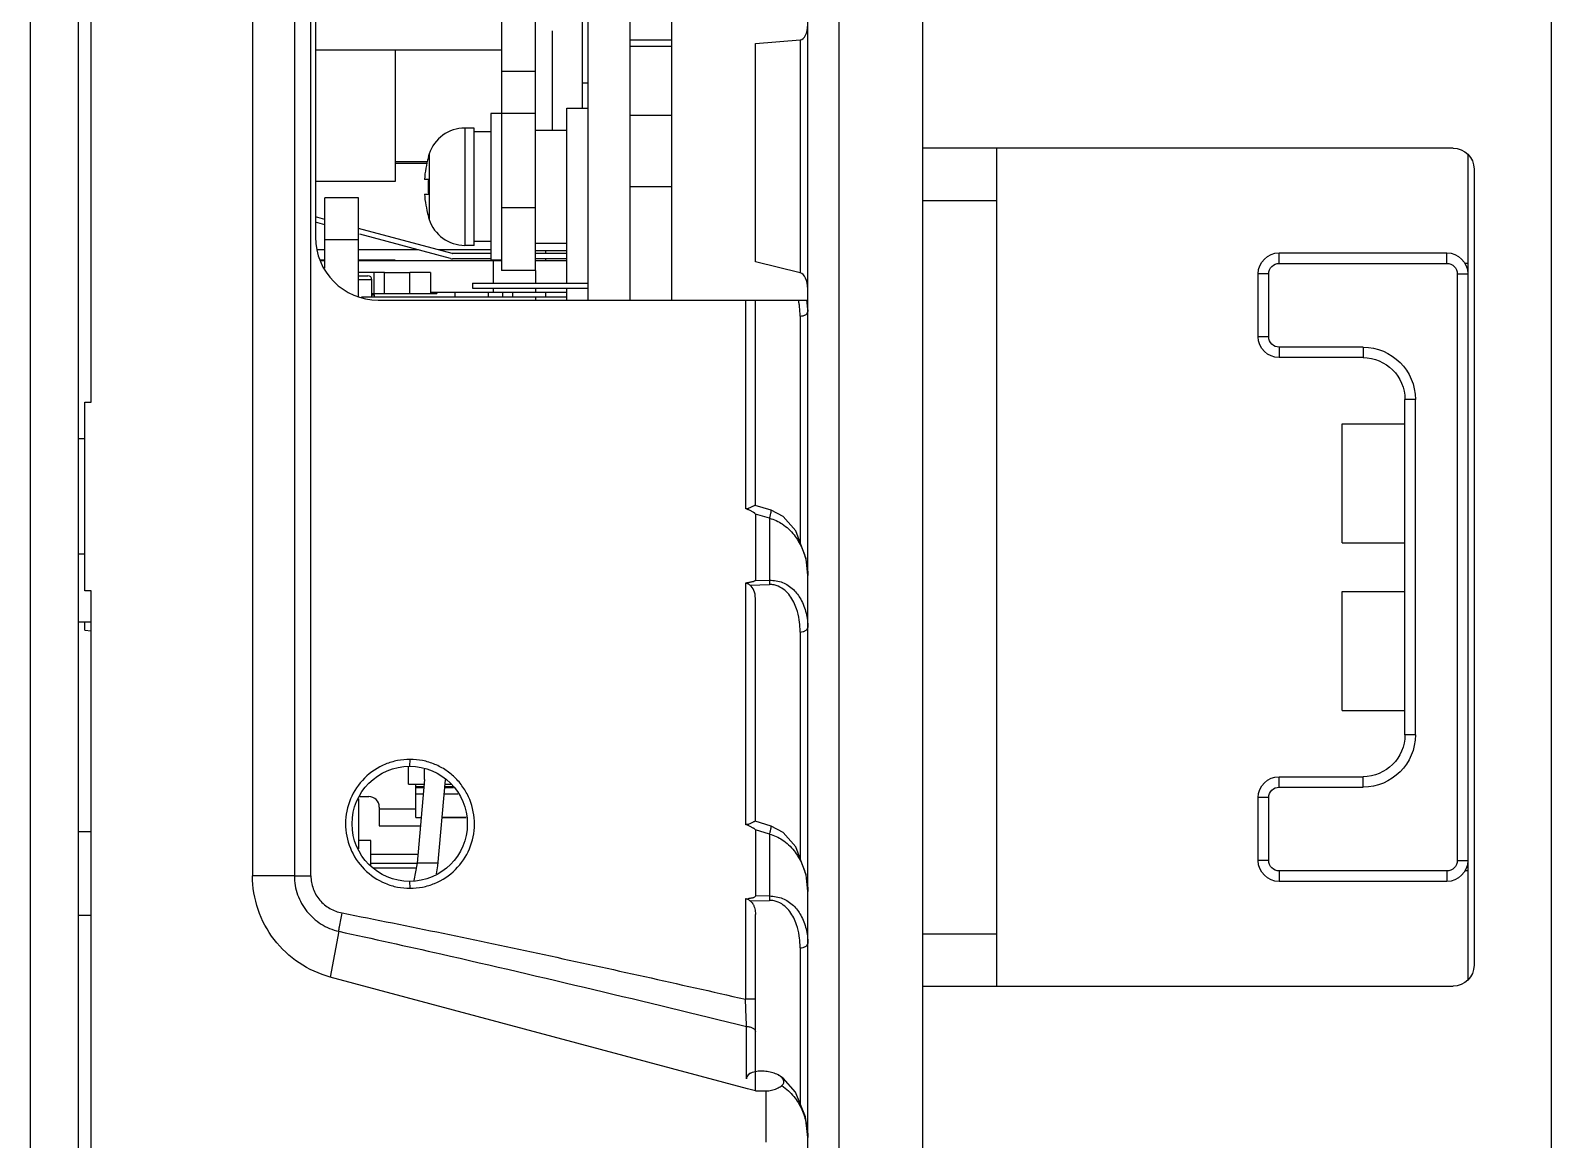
# Model space of a CAD drawing. Header units: millimetres. Extents: x 562 to 17351, y 2396 to 6995.
# Drawn here: x 16303.2 to 16375.8, y 3922.4 to 3975.3 of the extents above; entities that cross this region are included whole.
import ezdxf

# ---------------------------------------------------------------- set-up
doc = ezdxf.new("R2010")
doc.units = ezdxf.units.MM
for name, color, linetype in [('02___PRT_ALL_AXES', 7, 'Continuous'), ('1_1_1_1', 7, 'Continuous'), ('_130909', 7, 'Continuous'), ('_171631', 7, 'Continuous'), ('_35946', 7, 'Continuous'), ('_88746', 7, 'Continuous'), ('_93960', 7, 'Continuous'), ('MSBR-1_1', 7, 'Continuous')]:
    doc.layers.add(name, color=color, linetype=linetype)
doc.layers.add('1', color=7, linetype='Continuous', true_color=0xffffff)

# ---------------------------------------------------------------- blocks, each defined once
blk = doc.blocks.new('sdf')
at = {"color": 7, "linetype": 'Continuous'}
for p, q in [((25040.807, 8228.624), (25040.807, 8488.536)), ((25039.307, 8220.994), (25039.307, 8467.102)), ((25012.807, 8461.063), (25012.807, 8256.097)), ((25014.803, 8461.063), (25014.803, 8256.097)), ((25015.595, 8256.097), (25015.595, 8461.063)), ((25005.107, 8278.705), (25005.107, 8348.58)), ((25024.687, 8323.58), (25024.687, 8284.988)), ((25026.306, 8284.988), (25026.306, 8323.58)), ((25028.557, 8292.741), (25028.557, 8323.58)), ((25028.807, 8323.58), (25028.807, 8283.58)), ((25030.807, 8323.58), (25030.807, 8283.58)), ((25032.807, 8323.58), (25032.807, 8283.58)), ((25015.807, 8320.58), (25015.807, 8286.58)), ((25027.107, 8296.425), (25027.107, 8291.683)), ((25030.807, 8296.005), (25032.807, 8296.005)), ((25015.807, 8295.52), (25024.687, 8295.52)), ((25019.607, 8295.52), (25019.607, 8289.238)), ((25030.807, 8295.697), (25032.807, 8295.697)), ((25036.807, 8295.83), (25038.942, 8296.002)), ((25036.807, 8285.407), (25036.807, 8295.83)), ((25038.942, 8296.002), (25038.942, 8284.884)), ((25026.306, 8294.488), (25024.687, 8294.488)), ((25028.557, 8293.95), (25028.807, 8293.95)), ((25024.687, 8292.488), (25024.187, 8292.488)), ((25024.187, 8292.488), (25024.187, 8285.488)), ((25026.306, 8292.488), (25024.687, 8292.488)), ((25027.807, 8292.741), (25028.807, 8292.741)), ((25027.807, 8284.388), (25027.807, 8292.741)), ((25032.807, 8292.394), (25030.807, 8292.394)), ((25023.387, 8291.788), (25022.947, 8291.788)), ((25022.947, 8291.788), (25022.947, 8286.188)), ((25023.387, 8286.188), (25023.387, 8291.788)), ((25026.307, 8291.683), (25027.807, 8291.683)), ((25024.187, 8291.603), (25023.387, 8291.603)), ((25021.2, 8290.388), (25021.187, 8290.388)), ((25021.237, 8290.551), (25021.237, 8288.988)), ((25019.607, 8290.188), (25021.147, 8290.188)), ((25021.123, 8290.088), (25019.607, 8290.088)), ((25019.607, 8289.238), (25015.807, 8289.238)), ((25021.2, 8289.338), (25021.011, 8289.338)), ((25021.237, 8288.988), (25021.237, 8287.426)), ((25030.807, 8289.005), (25032.807, 8289.005)), ((25017.857, 8288.45), (25016.257, 8288.45)), ((25016.257, 8285.1), (25016.257, 8288.45)), ((25017.857, 8283.769), (25017.857, 8288.45)), ((25021.011, 8288.638), (25021.2, 8288.638)), ((25016.257, 8287.43), (25015.807, 8287.551)), ((25016.257, 8287.171), (25015.807, 8287.292)), ((25021.187, 8287.588), (25021.2, 8287.588)), ((25024.687, 8287.988), (25026.306, 8287.988)), ((25022.327, 8285.803), (25017.857, 8287.001)), ((25022.262, 8285.562), (25017.93, 8286.723)), ((25016.257, 8285.975), (25015.927, 8285.975)), ((25017.857, 8286.45), (25016.257, 8286.45)), ((25020.722, 8285.975), (25017.857, 8285.975)), ((25024.187, 8285.975), (25021.688, 8285.975)), ((25023.387, 8286.188), (25022.947, 8286.188)), ((25024.187, 8286.373), (25023.387, 8286.373)), ((25026.307, 8286.293), (25027.807, 8286.293)), ((25026.307, 8285.95), (25027.807, 8285.95)), ((25016.257, 8285.489), (25016.024, 8285.489)), ((25016.257, 8285.45), (25016.031, 8285.45)), ((25019.607, 8285.489), (25017.857, 8285.489)), ((25024.687, 8285.45), (25017.857, 8285.45)), ((25019.607, 8285.489), (25019.607, 8285.45)), ((25024.187, 8285.8), (25022.353, 8285.8)), ((25024.187, 8285.55), (25022.353, 8285.55)), ((25024.687, 8285.488), (25024.187, 8285.488)), ((25024.307, 8284.388), (25024.307, 8285.488)), ((25027.807, 8285.8), (25026.307, 8285.8)), ((25027.807, 8285.55), (25026.307, 8285.55)), ((25027.807, 8285.45), (25026.307, 8285.45)), ((25038.942, 8284.884), (25036.807, 8285.407)), ((25018.607, 8284.888), (25017.857, 8284.888)), ((25017.857, 8284.738), (25018.307, 8284.738)), ((25018.507, 8284.538), (25017.857, 8284.538)), ((25018.507, 8283.738), (25018.507, 8284.538)), ((25019.107, 8284.888), (25018.607, 8284.888)), ((25018.607, 8283.823), (25018.607, 8284.888)), ((25019.107, 8284.888), (25020.307, 8284.888)), ((25019.107, 8283.888), (25019.107, 8284.888)), ((25021.307, 8284.888), (25020.307, 8284.888)), ((25020.307, 8283.888), (25020.307, 8284.888)), ((25021.307, 8284.888), (25021.307, 8283.888)), ((25023.307, 8284.388), (25028.807, 8284.388)), ((25023.307, 8284.388), (25023.307, 8284.138)), ((25026.306, 8284.988), (25024.687, 8284.988)), ((25026.307, 8284.988), (25026.307, 8284.388)), ((25018.014, 8283.738), (25026.307, 8283.738)), ((25018.507, 8283.888), (25018.607, 8283.888)), ((25018.507, 8283.823), (25018.607, 8283.823)), ((25018.607, 8283.888), (25019.107, 8283.888)), ((25019.107, 8283.888), (25020.307, 8283.888)), ((25020.307, 8283.888), (25021.307, 8283.888)), ((25021.307, 8283.95), (25027.807, 8283.95)), ((25021.307, 8283.891), (25021.607, 8283.891)), ((25021.607, 8283.95), (25021.607, 8283.891)), ((25023.307, 8284.138), (25028.807, 8284.138)), ((25024.307, 8283.95), (25024.307, 8284.138)), ((25026.307, 8284.138), (25026.307, 8283.95)), ((25026.307, 8283.738), (25027.807, 8283.738)), ((25026.307, 8283.738), (25026.307, 8283.58)), ((25027.807, 8283.58), (25027.807, 8284.138)), ((25018.807, 8283.58), (25039.307, 8283.58)), ((25036.333, 8283.58), (25036.333, 8273.627)), ((25036.807, 8273.764), (25036.807, 8283.58)), ((25039.3, 8283.223), (25039.307, 8283.025)), ((25038.942, 8282.811), (25038.942, 8272.005)), ((25004.807, 8278.705), (25005.107, 8278.705)), ((25004.807, 8269.705), (25004.807, 8278.705)), ((25037.561, 8273.547), (25036.8, 8273.775)), ((25037.481, 8273.164), (25036.807, 8273.366)), ((25036.807, 8273.366), (25036.807, 8270.196)), ((25037.481, 8273.164), (25037.481, 8270.214)), ((25036.333, 8270.07), (25036.333, 8258.551)), ((25036.555, 8269.976), (25037.481, 8269.999)), ((25036.807, 8270.196), (25037.481, 8270.214)), ((25005.107, 8269.705), (25004.807, 8269.705)), ((25005.107, 8227.83), (25005.107, 8269.705)), ((25036.807, 8258.689), (25036.807, 8269.335)), ((25004.807, 8267.83), (25004.807, 8268.205)), ((25004.807, 8267.83), (25005.107, 8267.799)), ((25038.942, 8267.735), (25038.942, 8256.929)), ((25020.307, 8261.33), (25020.324, 8261.656)), ((25017.857, 8259.768), (25017.857, 8257.392)), ((25037.561, 8258.471), (25036.8, 8258.7)), ((25037.481, 8258.088), (25036.807, 8258.291)), ((25036.807, 8258.291), (25036.807, 8255.121)), ((25037.481, 8258.088), (25037.481, 8255.138)), ((25014.803, 8256.097), (25012.807, 8256.097)), ((25014.803, 8256.097), (25015.595, 8256.097)), ((25020.324, 8255.504), (25020.307, 8255.83)), ((25036.333, 8254.995), (25036.333, 8250.21)), ((25036.555, 8254.9), (25037.481, 8254.924)), ((25037.481, 8255.138), (25036.807, 8255.121)), ((25036.807, 8246.75), (25036.807, 8254.26)), ((25016.922, 8253.451), (25016.513, 8251.268)), ((25038.942, 8252.66), (25038.942, 8245.226)), ((25036.437, 8245.929), (25016.512, 8251.268)), ((25036.807, 8250.21), (25036.333, 8250.21)), ((25036.352, 8249.756), (25036.333, 8250.21)), ((25036.369, 8249.319), (25036.352, 8249.756)), ((25036.384, 8248.149), (25036.385, 8248.913)), ((25036.384, 8248.669), (25036.385, 8248.913)), ((25036.376, 8247.001), (25036.384, 8248.149)), ((25036.377, 8247.001), (25036.382, 8248.149)), ((25036.382, 8248.149), (25036.384, 8248.669)), ((25036.375, 8246.417), (25036.377, 8247.001)), ((25036.379, 8246.416), (25036.376, 8247.001)), ((25036.647, 8246.709), (25036.572, 8246.679)), ((25036.807, 8246.75), (25036.646, 8246.71)), ((25036.807, 8245.83), (25036.807, 8246.75)), ((25036.807, 8245.83), (25036.437, 8245.929)), ((25036.807, 8245.83), (25037.307, 8245.83)), ((25037.307, 8245.83), (25037.307, 8243.391))]:
    blk.add_line(p, q, dxfattribs=at)
for points in [[(25039.307, 8270.433), (25039.233, 8271.228), (25038.732, 8272.564), (25038.136, 8273.244), (25037.561, 8273.547)], [(25039.307, 8255.357), (25039.233, 8256.153), (25038.732, 8257.488), (25038.136, 8258.168), (25037.561, 8258.471)], [(25039.307, 8243.613), (25039.197, 8244.594), (25038.723, 8245.769), (25038.129, 8246.439), (25037.894, 8246.595)]]:
    blk.add_lwpolyline(points, dxfattribs=at)
blk.add_circle((25020.307, 8258.58), 2.75, dxfattribs=at)
for centre, radius, start, end in [((25022.947, 8289.988), 1.8, 90, 161.79004), ((25025.987, 8288.988), 4.988, 163.6987, 175.97613), ((25025.987, 8288.988), 5, 161.79004, 163.7398), ((25025.987, 8288.988), 4.8, 175.81847, 184.18153), ((25025.987, 8288.988), 4.988, 184.02387, 196.3013), ((25025.987, 8288.988), 5, 196.2602, 198.20996), ((25022.947, 8287.988), 1.8, 198.20996, 270), ((25018.807, 8286.58), 3, 180, 270), ((25022.353, 8285.9), 0.35, 255, 270), ((25022.353, 8285.9), 0.1, 255, 270), ((25018.307, 8284.538), 0.2, 0, 90), ((25019.407, 8283.823), 0.8, 180, 185.84924), ((25035.585, 8282.872), 3.353, 10.86802, 12.19499), ((25035.486, 8282.853), 3.453, 7.96778, 10.85974), ((25036.384, 8283.043), 2.922, 6.94283, 10.60093), ((25036.291, 8283.031), 3.016, 3.64937, 6.94335), ((24841.198, 8241.645), 195.322, 2.13253, 2.25186)]:
    blk.add_arc(centre, radius, start, end, dxfattribs=at)
for centre, major_axis, ratio, start_param, end_param in [((25038.907, 8296.746), (-0.025, 0.745), 0.53583, -3.116317, -1.632787), ((25038.907, 8284.145), (-0.025, 0.745), 0.53583, 4.650398, 6.133918), ((25036.307, 8269.254), (0.085, 0.787), 0.625869, -1.399955, -0.34832)]:
    blk.add_ellipse(centre, major_axis=major_axis, ratio=ratio, start_param=start_param, end_param=end_param, dxfattribs=at)
for points, knots in [([(25038.942, 8282.811), (25038.942, 8282.854), (25038.939, 8283.029), (25038.924, 8283.203), (25038.906, 8283.332)], [0, 0, 0, 0, 0.250584, 1, 1, 1, 1]), ([(25038.942, 8282.811), (25038.988, 8282.813), (25039.057, 8282.823), (25039.144, 8282.85), (25039.201, 8282.877), (25039.247, 8282.91), (25039.289, 8282.955), (25039.307, 8282.998), (25039.307, 8283.025)], [0, 0, 0, 0, 0.305362, 0.455106, 0.593546, 0.716472, 0.824371, 1, 1, 1, 1]), ([(25036.8, 8273.775), (25036.797, 8273.776), (25036.789, 8273.776), (25036.769, 8273.771), (25036.737, 8273.757), (25036.69, 8273.733), (25036.634, 8273.704), (25036.57, 8273.67), (25036.511, 8273.643), (25036.46, 8273.624), (25036.405, 8273.61), (25036.359, 8273.615), (25036.333, 8273.627)], [0, 0, 0, 0, 0.018452, 0.044904, 0.122328, 0.228528, 0.357266, 0.502929, 0.660744, 0.743558, 0.828004, 1, 1, 1, 1]), ([(25036.807, 8273.366), (25036.801, 8273.376), (25036.789, 8273.395), (25036.762, 8273.418), (25036.733, 8273.435), (25036.694, 8273.459), (25036.644, 8273.485), (25036.562, 8273.526), (25036.458, 8273.573), (25036.375, 8273.609), (25036.333, 8273.627)], [0, 0, 0, 0, 0.06274, 0.125083, 0.187789, 0.250247, 0.375219, 0.500171, 0.750088, 1, 1, 1, 1]), ([(25037.533, 8273.353), (25037.539, 8273.377), (25037.547, 8273.412), (25037.556, 8273.456), (25037.561, 8273.485), (25037.564, 8273.509), (25037.565, 8273.527), (25037.565, 8273.539), (25037.563, 8273.546), (25037.561, 8273.547)], [0, 0, 0, 0, 0.37606, 0.542984, 0.690012, 0.812837, 0.907301, 0.969767, 1, 1, 1, 1]), ([(25037.481, 8273.164), (25037.485, 8273.178), (25037.504, 8273.241), (25037.521, 8273.304), (25037.533, 8273.353)], [0, 0, 0, 0, 0.234733, 1, 1, 1, 1]), ([(25037.481, 8273.164), (25037.591, 8273.137), (25037.804, 8273.063), (25038, 8272.953), (25038.092, 8272.892)], [0, 0, 0, 0, 0.50722, 1, 1, 1, 1]), ([(25038.092, 8272.892), (25038.305, 8272.75), (25038.669, 8272.401), (25039.042, 8271.772), (25039.257, 8271.109), (25039.306, 8270.656), (25039.307, 8270.433)], [0, 0, 0, 0, 0.269793, 0.522533, 0.76442, 1, 1, 1, 1]), ([(25036.807, 8270.196), (25036.791, 8270.183), (25036.765, 8270.165), (25036.728, 8270.147), (25036.689, 8270.134), (25036.638, 8270.124), (25036.577, 8270.111), (25036.517, 8270.099), (25036.435, 8270.085), (25036.374, 8270.076), (25036.333, 8270.07)], [0, 0, 0, 0, 0.125407, 0.187894, 0.250203, 0.375527, 0.500587, 0.625301, 0.750111, 1, 1, 1, 1]), ([(25036.333, 8270.07), (25036.354, 8270.073), (25036.397, 8270.07), (25036.454, 8270.043), (25036.506, 8270.011), (25036.539, 8269.988), (25036.555, 8269.976)], [0, 0, 0, 0, 0.257796, 0.511515, 0.759394, 1, 1, 1, 1]), ([(25037.481, 8270.214), (25037.589, 8270.206), (25037.799, 8270.185), (25038.006, 8270.134), (25038.103, 8270.097)], [0, 0, 0, 0, 0.509429, 1, 1, 1, 1]), ([(25037.481, 8270.214), (25037.482, 8270.194), (25037.483, 8270.123), (25037.483, 8270.051), (25037.481, 8269.999)], [0, 0, 0, 0, 0.274207, 1, 1, 1, 1]), ([(25037.897, 8269.917), (25037.833, 8269.945), (25037.696, 8269.988), (25037.553, 8270.001), (25037.481, 8269.999)], [0, 0, 0, 0, 0.495387, 1, 1, 1, 1]), ([(25038.769, 8268.841), (25038.731, 8268.951), (25038.642, 8269.168), (25038.463, 8269.473), (25038.219, 8269.74), (25038.011, 8269.87), (25037.897, 8269.917)], [0, 0, 0, 0, 0.244859, 0.491614, 0.741426, 1, 1, 1, 1]), ([(25038.103, 8270.097), (25038.296, 8270.023), (25038.554, 8269.843), (25038.818, 8269.543), (25038.924, 8269.38), (25038.971, 8269.298)], [0, 0, 0, 0, 0.516818, 0.761558, 1, 1, 1, 1]), ([(25038.971, 8269.298), (25039.03, 8269.194), (25039.13, 8268.98), (25039.234, 8268.644), (25039.294, 8268.299), (25039.307, 8268.066), (25039.307, 8267.949)], [0, 0, 0, 0, 0.253645, 0.503228, 0.750435, 1, 1, 1, 1]), ([(25038.942, 8267.735), (25038.942, 8267.784), (25038.938, 8267.977), (25038.92, 8268.17), (25038.898, 8268.312)], [0, 0, 0, 0, 0.250652, 1, 1, 1, 1]), ([(25038.942, 8267.735), (25038.988, 8267.738), (25039.057, 8267.748), (25039.144, 8267.775), (25039.201, 8267.801), (25039.247, 8267.834), (25039.289, 8267.88), (25039.307, 8267.923), (25039.307, 8267.949)], [0, 0, 0, 0, 0.305362, 0.455106, 0.593546, 0.716472, 0.824371, 1, 1, 1, 1]), ([(25019.15, 8261.424), (25018.781, 8261.272), (25018.096, 8260.818), (25017.638, 8260.135), (25017.484, 8259.766)], [0, 0, 0, 0, 0.499882, 1, 1, 1, 1]), ([(25020.324, 8261.656), (25020.124, 8261.656), (25019.722, 8261.616), (25019.336, 8261.5), (25019.15, 8261.424)], [0, 0, 0, 0, 0.499002, 1, 1, 1, 1]), ([(25021.507, 8261.419), (25021.32, 8261.497), (25020.931, 8261.616), (25020.526, 8261.656), (25020.324, 8261.656)], [0, 0, 0, 0, 0.501053, 1, 1, 1, 1]), ([(25023.173, 8259.736), (25023.097, 8259.923), (25022.907, 8260.284), (25022.523, 8260.758), (25022.052, 8261.148), (25021.694, 8261.341), (25021.507, 8261.419)], [0, 0, 0, 0, 0.250096, 0.50009, 0.749947, 1, 1, 1, 1]), ([(25017.484, 8259.766), (25017.33, 8259.398), (25017.166, 8258.592), (25017.324, 8257.785), (25017.475, 8257.416)], [0, 0, 0, 0, 0.499996, 1, 1, 1, 1]), ([(25023.158, 8257.386), (25023.312, 8257.754), (25023.479, 8258.559), (25023.323, 8259.366), (25023.173, 8259.736)], [0, 0, 0, 0, 0.499984, 1, 1, 1, 1]), ([(25036.8, 8258.7), (25036.797, 8258.701), (25036.789, 8258.701), (25036.769, 8258.696), (25036.737, 8258.681), (25036.69, 8258.658), (25036.634, 8258.628), (25036.57, 8258.595), (25036.511, 8258.567), (25036.46, 8258.548), (25036.405, 8258.535), (25036.359, 8258.54), (25036.333, 8258.551)], [0, 0, 0, 0, 0.018452, 0.044904, 0.122328, 0.228528, 0.357266, 0.502929, 0.660744, 0.743558, 0.828004, 1, 1, 1, 1]), ([(25036.807, 8258.291), (25036.801, 8258.301), (25036.789, 8258.32), (25036.762, 8258.342), (25036.733, 8258.36), (25036.694, 8258.383), (25036.644, 8258.41), (25036.562, 8258.45), (25036.458, 8258.498), (25036.375, 8258.534), (25036.333, 8258.551)], [0, 0, 0, 0, 0.062749, 0.125075, 0.187791, 0.250243, 0.375217, 0.500169, 0.750087, 1, 1, 1, 1]), ([(25037.481, 8258.088), (25037.485, 8258.103), (25037.504, 8258.166), (25037.521, 8258.229), (25037.533, 8258.277)], [0, 0, 0, 0, 0.234733, 1, 1, 1, 1]), ([(25037.533, 8258.277), (25037.539, 8258.301), (25037.547, 8258.336), (25037.556, 8258.381), (25037.561, 8258.41), (25037.564, 8258.433), (25037.565, 8258.452), (25037.565, 8258.463), (25037.563, 8258.471), (25037.561, 8258.471)], [0, 0, 0, 0, 0.37606, 0.542984, 0.690012, 0.812837, 0.907301, 0.969767, 1, 1, 1, 1]), ([(25037.481, 8258.088), (25037.591, 8258.062), (25037.804, 8257.988), (25038, 8257.878), (25038.092, 8257.817)], [0, 0, 0, 0, 0.50722, 1, 1, 1, 1]), ([(25038.092, 8257.817), (25038.305, 8257.675), (25038.669, 8257.325), (25039.042, 8256.697), (25039.257, 8256.034), (25039.306, 8255.58), (25039.307, 8255.357)], [0, 0, 0, 0, 0.269793, 0.522533, 0.76442, 1, 1, 1, 1]), ([(25017.475, 8257.416), (25017.628, 8257.044), (25018.083, 8256.354), (25018.771, 8255.894), (25019.141, 8255.74)], [0, 0, 0, 0, 0.500101, 1, 1, 1, 1]), ([(25021.498, 8255.738), (25021.865, 8255.889), (25022.547, 8256.341), (25023.003, 8257.02), (25023.158, 8257.386)], [0, 0, 0, 0, 0.499886, 1, 1, 1, 1]), ([(25016.512, 8251.268), (25015.988, 8251.408), (25014.978, 8251.866), (25013.769, 8253), (25012.987, 8254.461), (25012.807, 8255.555), (25012.807, 8256.098)], [0, 0, 0, 0, 0.250011, 0.499999, 0.749988, 1, 1, 1, 1]), ([(25014.803, 8256.097), (25014.802, 8255.794), (25014.907, 8255.181), (25015.359, 8254.371), (25016.052, 8253.755), (25016.626, 8253.518), (25016.922, 8253.451)], [0, 0, 0, 0, 0.250176, 0.50006, 0.74994, 1, 1, 1, 1]), ([(25015.595, 8256.097), (25015.595, 8255.889), (25015.651, 8255.574), (25015.827, 8255.194), (25016.008, 8254.936), (25016.231, 8254.713), (25016.574, 8254.474), (25016.874, 8254.362), (25017.078, 8254.325)], [0, 0, 0, 0, 0.249438, 0.374933, 0.500145, 0.62536, 0.750816, 1, 1, 1, 1]), ([(25019.141, 8255.74), (25019.328, 8255.662), (25019.718, 8255.544), (25020.122, 8255.504), (25020.324, 8255.504)], [0, 0, 0, 0, 0.501009, 1, 1, 1, 1]), ([(25020.324, 8255.504), (25020.524, 8255.504), (25020.926, 8255.544), (25021.313, 8255.661), (25021.498, 8255.738)], [0, 0, 0, 0, 0.498965, 1, 1, 1, 1]), ([(25036.333, 8254.995), (25036.374, 8255.001), (25036.435, 8255.01), (25036.516, 8255.024), (25036.577, 8255.036), (25036.638, 8255.048), (25036.689, 8255.058), (25036.728, 8255.071), (25036.765, 8255.089), (25036.791, 8255.108), (25036.807, 8255.121)], [0, 0, 0, 0, 0.249886, 0.374696, 0.499412, 0.624472, 0.749793, 0.812105, 0.874598, 1, 1, 1, 1]), ([(25036.486, 8254.948), (25036.464, 8254.962), (25036.416, 8254.989), (25036.36, 8254.999), (25036.333, 8254.995)], [0, 0, 0, 0, 0.493695, 1, 1, 1, 1]), ([(25036.555, 8254.9), (25036.549, 8254.904), (25036.527, 8254.921), (25036.504, 8254.937), (25036.486, 8254.948)], [0, 0, 0, 0, 0.245482, 1, 1, 1, 1]), ([(25036.555, 8254.9), (25036.604, 8254.864), (25036.675, 8254.782), (25036.741, 8254.648), (25036.78, 8254.522), (25036.802, 8254.392), (25036.806, 8254.304), (25036.806, 8254.26)], [0, 0, 0, 0, 0.257263, 0.44456, 0.62998, 0.814811, 1, 1, 1, 1]), ([(25037.481, 8255.138), (25037.589, 8255.131), (25037.799, 8255.109), (25038.006, 8255.058), (25038.103, 8255.021)], [0, 0, 0, 0, 0.509429, 1, 1, 1, 1]), ([(25037.481, 8255.138), (25037.482, 8255.119), (25037.483, 8255.047), (25037.483, 8254.976), (25037.481, 8254.924)], [0, 0, 0, 0, 0.274207, 1, 1, 1, 1]), ([(25037.897, 8254.842), (25037.833, 8254.869), (25037.696, 8254.913), (25037.553, 8254.926), (25037.481, 8254.924)], [0, 0, 0, 0, 0.495387, 1, 1, 1, 1]), ([(25038.769, 8253.766), (25038.731, 8253.876), (25038.642, 8254.092), (25038.463, 8254.398), (25038.219, 8254.664), (25038.011, 8254.794), (25037.897, 8254.842)], [0, 0, 0, 0, 0.244859, 0.491614, 0.741426, 1, 1, 1, 1]), ([(25038.103, 8255.021), (25038.296, 8254.948), (25038.554, 8254.767), (25038.818, 8254.467), (25038.924, 8254.305), (25038.971, 8254.222)], [0, 0, 0, 0, 0.516818, 0.761558, 1, 1, 1, 1]), ([(25016.922, 8253.451), (25016.934, 8253.522), (25016.984, 8253.813), (25017.037, 8254.104), (25017.078, 8254.325)], [0, 0, 0, 0, 0.242346, 1, 1, 1, 1]), ([(25017.078, 8254.325), (25018.689, 8254.012), (25021.906, 8253.363), (25028.327, 8252.005), (25033.133, 8250.937), (25036.333, 8250.21)], [0, 0, 0, 0, 0.249999, 0.499999, 1, 1, 1, 1]), ([(25038.971, 8254.222), (25039.03, 8254.119), (25039.13, 8253.905), (25039.234, 8253.568), (25039.294, 8253.224), (25039.307, 8252.991), (25039.307, 8252.874)], [0, 0, 0, 0, 0.253645, 0.503228, 0.750435, 1, 1, 1, 1]), ([(25016.922, 8253.451), (25018.549, 8253.098), (25025.052, 8251.654), (25031.53, 8250.097), (25036.385, 8248.913)], [0, 0, 0, 0, 0.249885, 1, 1, 1, 1]), ([(25038.942, 8252.66), (25038.942, 8252.708), (25038.938, 8252.901), (25038.92, 8253.094), (25038.898, 8253.237)], [0, 0, 0, 0, 0.250652, 1, 1, 1, 1]), ([(25038.942, 8252.66), (25038.988, 8252.662), (25039.057, 8252.673), (25039.144, 8252.7), (25039.201, 8252.726), (25039.247, 8252.759), (25039.289, 8252.804), (25039.307, 8252.847), (25039.307, 8252.874)], [0, 0, 0, 0, 0.305362, 0.455106, 0.593546, 0.716472, 0.824371, 1, 1, 1, 1]), ([(25036.385, 8248.913), (25036.439, 8248.909), (25036.518, 8248.895), (25036.618, 8248.864), (25036.683, 8248.834), (25036.736, 8248.797), (25036.785, 8248.746), (25036.807, 8248.698), (25036.807, 8248.668)], [0, 0, 0, 0, 0.309107, 0.459256, 0.597691, 0.720322, 0.827347, 1, 1, 1, 1]), ([(25036.646, 8246.71), (25036.609, 8246.696), (25036.537, 8246.662), (25036.475, 8246.609), (25036.45, 8246.58)], [0, 0, 0, 0, 0.507458, 1, 1, 1, 1]), ([(25036.572, 8246.679), (25036.561, 8246.674), (25036.519, 8246.653), (25036.482, 8246.622), (25036.458, 8246.595)], [0, 0, 0, 0, 0.238218, 1, 1, 1, 1]), ([(25037.894, 8246.595), (25037.814, 8246.64), (25037.64, 8246.707), (25037.367, 8246.761), (25037.087, 8246.78), (25036.899, 8246.766), (25036.807, 8246.75)], [0, 0, 0, 0, 0.24587, 0.496192, 0.748136, 1, 1, 1, 1]), ([(25036.45, 8246.58), (25036.43, 8246.557), (25036.395, 8246.506), (25036.38, 8246.446), (25036.379, 8246.416)], [0, 0, 0, 0, 0.508454, 1, 1, 1, 1]), ([(25036.458, 8246.595), (25036.436, 8246.57), (25036.398, 8246.514), (25036.38, 8246.448), (25036.38, 8246.415)], [0, 0, 0, 0, 0.502347, 1, 1, 1, 1]), ([(25037.307, 8245.83), (25037.397, 8245.83), (25037.575, 8245.851), (25037.745, 8245.91), (25037.826, 8245.947)], [0, 0, 0, 0, 0.503814, 1, 1, 1, 1]), ([(25037.826, 8245.947), (25037.848, 8245.957), (25037.935, 8245.999), (25038.017, 8246.051), (25038.076, 8246.092)], [0, 0, 0, 0, 0.252672, 1, 1, 1, 1]), ([(25038.076, 8246.092), (25038.099, 8246.108), (25038.138, 8246.146), (25038.167, 8246.222), (25038.163, 8246.301), (25038.135, 8246.375), (25038.089, 8246.441), (25038.012, 8246.52), (25037.943, 8246.568), (25037.894, 8246.595)], [0, 0, 0, 0, 0.127181, 0.248144, 0.367089, 0.487954, 0.611982, 0.739075, 1, 1, 1, 1]), ([(25038.076, 8246.092), (25038.183, 8246.014), (25038.384, 8245.849), (25038.648, 8245.572), (25038.863, 8245.27), (25039.027, 8244.951), (25039.152, 8244.622), (25039.241, 8244.289), (25039.295, 8243.953), (25039.307, 8243.727), (25039.307, 8243.614)], [0, 0, 0, 0, 0.138117, 0.270705, 0.398555, 0.523086, 0.644965, 0.764425, 0.882411, 1, 1, 1, 1])]:
    blk.add_open_spline(points, degree=3, knots=knots, dxfattribs=at)
for points in [[(25038.898, 8268.312), (25038.87, 8268.492), (25038.828, 8268.669), (25038.769, 8268.841)], [(25038.898, 8253.237), (25038.87, 8253.416), (25038.828, 8253.594), (25038.769, 8253.766)]]:
    blk.add_open_spline(points, degree=3, dxfattribs=at)
at = {"layer": '1', "color": 7, "linetype": 'Continuous'}
for p, q in [((25020.257, 8260.48), (25020.257, 8261.32)), ((25020.257, 8260.48), (25020.988, 8260.48)), ((25020.597, 8258.88), (25020.597, 8260.48)), ((25021.991, 8260.48), (25022.281, 8260.48)), ((25020.597, 8260.361), (25020.977, 8260.361)), ((25020.597, 8260.314), (25020.973, 8260.314)), ((25020.945, 8259.99), (25020.597, 8259.99)), ((25022.609, 8259.99), (25021.948, 8259.99)), ((25021.977, 8260.314), (25022.392, 8260.314)), ((25021.981, 8260.361), (25022.361, 8260.361)), ((25020.597, 8258.88), (25020.848, 8258.88)), ((25021.851, 8258.88), (25022.997, 8258.88))]:
    blk.add_line(p, q, dxfattribs=at)
at = {"layer": '1_1_1_1', "color": 7, "linetype": 'Continuous'}
blk.add_line((25022.997, 8258.88), (25021.851, 8258.88), dxfattribs=at)
at = {"layer": '_130909', "color": 7, "linetype": 'Continuous'}
for p, q in [((25026.807, 8285.8), (25026.807, 8285.95)), ((25026.807, 8285.45), (25026.807, 8285.55)), ((25025.207, 8283.95), (25025.207, 8283.738)), ((25026.807, 8283.738), (25026.807, 8283.95))]:
    blk.add_line(p, q, dxfattribs=at)
at = {"layer": '_171631', "color": 7, "linetype": 'Continuous'}
blk.add_line((25024.757, 8283.738), (25024.757, 8283.95), dxfattribs=at)
at = {"layer": '_35946', "color": 7, "linetype": 'Continuous'}
for p, q in [((25021.007, 8260.7), (25021.007, 8261.191)), ((25021.007, 8260.7), (25020.657, 8256.7)), ((25021.649, 8256.569), (25022.009, 8260.686)), ((25020.657, 8256.7), (25020.511, 8255.871)), ((25021.661, 8256.7), (25020.657, 8256.7)), ((25021.582, 8256.188), (25021.649, 8256.569))]:
    blk.add_line(p, q, dxfattribs=at)
at = {"layer": '_88746', "color": 7, "linetype": 'Continuous'}
for p, q in [((25002.207, 8189.83), (25002.207, 8527.33)), ((25004.507, 8189.83), (25004.507, 8527.33)), ((25004.807, 8276.955), (25004.507, 8276.955)), ((25004.807, 8271.455), (25004.507, 8271.455)), ((25005.107, 8268.205), (25004.507, 8268.205)), ((25005.107, 8258.205), (25004.507, 8258.205)), ((25005.107, 8254.205), (25004.507, 8254.205))]:
    blk.add_line(p, q, dxfattribs=at)
at = {"layer": '_93960', "color": 7, "linetype": 'Continuous'}
for p, q in [((25022.47, 8283.738), (25022.47, 8283.95)), ((25024.057, 8283.95), (25024.057, 8283.738))]:
    blk.add_line(p, q, dxfattribs=at)
at = {"layer": 'MSBR-1_1', "color": 7, "linetype": 'Continuous'}
for p, q in [((25017.932, 8259.88), (25018.357, 8259.88)), ((25018.857, 8259.38), (25018.857, 8258.48)), ((25020.597, 8259.28), (25018.857, 8259.28)), ((25018.857, 8258.48), (25020.813, 8258.48)), ((25018.457, 8257.78), (25017.857, 8257.78)), ((25018.457, 8256.573), (25018.457, 8257.78)), ((25018.457, 8257.13), (25020.694, 8257.13)), ((25020.653, 8256.68), (25018.457, 8256.68)), ((25018.595, 8256.48), (25020.618, 8256.48))]:
    blk.add_line(p, q, dxfattribs=at)
blk.add_arc((25018.357, 8259.38), 0.5, 0, 90, dxfattribs=at)
blk = doc.blocks.new('*U200')
blk.add_blockref('sdf', (-25022.008, -8361.98))
blk = doc.blocks.new('*U202')
at = {"color": 0, "linetype": 'ByBlock', "lineweight": -2, "transparency": 16777216}
blk.add_blockref('*U200', (0, 0), dxfattribs=at)
blk = doc.blocks.new('rdgx')
at = {"color": 114, "linetype": 'Continuous', "lineweight": -3, "true_color": 0x139b48}
for p, q in [((18120.099, 8185.248), (18120.099, 8868.748)), ((18150.099, 8185.248), (18150.099, 8857.748)), ((18124.799, 8285.248), (18150.099, 8285.248)), ((18146.599, 8285.248), (18146.599, 8245.248)), ((18124.099, 8284.962), (18124.099, 8245.534)), ((18123.799, 8284.248), (18123.799, 8246.248)), ((18150.099, 8282.748), (18146.599, 8282.748)), ((18133.099, 8280.248), (18125.099, 8280.248)), ((18125.099, 8279.748), (18125.099, 8280.248)), ((18133.099, 8279.748), (18133.099, 8280.248)), ((18124.099, 8279.748), (18124.233, 8279.748)), ((18133.099, 8279.748), (18125.099, 8279.748)), ((18124.599, 8279.248), (18124.099, 8279.248)), ((18124.599, 8279.248), (18124.599, 8251.248)), ((18133.599, 8279.248), (18134.099, 8279.248)), ((18133.599, 8276.248), (18133.599, 8279.248)), ((18134.099, 8276.248), (18134.099, 8279.248)), ((18129.099, 8275.748), (18133.099, 8275.748)), ((18129.099, 8275.748), (18129.099, 8275.248)), ((18133.099, 8275.748), (18133.099, 8275.248)), ((18133.599, 8276.248), (18134.099, 8276.248)), ((18129.099, 8275.248), (18133.099, 8275.248)), ((18126.599, 8273.248), (18127.099, 8273.248)), ((18126.599, 8257.248), (18126.599, 8273.248)), ((18127.099, 8257.248), (18127.099, 8273.248)), ((18126.599, 8257.248), (18127.099, 8257.248)), ((18133.099, 8255.248), (18129.099, 8255.248)), ((18129.099, 8254.748), (18129.099, 8255.248)), ((18133.099, 8254.748), (18129.099, 8254.748)), ((18133.099, 8254.748), (18133.099, 8255.248)), ((18133.599, 8254.248), (18134.099, 8254.248)), ((18133.599, 8251.248), (18133.599, 8254.248)), ((18134.099, 8251.248), (18134.099, 8254.248)), ((18124.599, 8251.248), (18124.099, 8251.248)), ((18133.599, 8251.248), (18134.099, 8251.248)), ((18124.099, 8250.748), (18124.233, 8250.748)), ((18125.099, 8250.748), (18133.099, 8250.748)), ((18125.099, 8250.748), (18125.099, 8250.248)), ((18133.099, 8250.748), (18133.099, 8250.248)), ((18125.099, 8250.248), (18133.099, 8250.248)), ((18150.099, 8247.748), (18146.599, 8247.748)), ((18150.099, 8245.248), (18124.799, 8245.248))]:
    blk.add_line(p, q, dxfattribs=at)
for centre, radius, start, end in [((18124.799, 8284.248), 1, 90, 180), ((18125.099, 8279.248), 1, 90, 180), ((18133.099, 8279.248), 1, 0, 90), ((18125.099, 8279.248), 0.5, 90, 180), ((18133.099, 8279.248), 0.5, 0, 90), ((18129.099, 8273.248), 2.5, 90, 180), ((18133.099, 8276.248), 1, 270, 0), ((18133.099, 8276.248), 0.5, 270, 0), ((18129.099, 8273.248), 2, 90, 180), ((18129.099, 8257.248), 2.5, 180, 270), ((18129.099, 8257.248), 2, 180, 270), ((18133.099, 8254.248), 1, 0, 90), ((18133.099, 8254.248), 0.5, 0, 90), ((18125.099, 8251.248), 1, 180, 270), ((18125.099, 8251.248), 0.5, 180, 270), ((18133.099, 8251.248), 1, 270, 0), ((18133.099, 8251.248), 0.5, 270, 0), ((18124.799, 8246.248), 1, 180, 270)]:
    blk.add_arc(centre, radius, start, end, dxfattribs=at)
at = {"layer": '02___PRT_ALL_AXES', "color": 114, "linetype": 'Continuous', "lineweight": -3, "true_color": 0x139b48}
for p, q in [((18130.099, 8272.088), (18127.099, 8272.088)), ((18130.099, 8266.408), (18130.099, 8272.088)), ((18130.099, 8266.408), (18127.099, 8266.408)), ((18130.099, 8264.088), (18127.099, 8264.088)), ((18130.099, 8258.408), (18130.099, 8264.088)), ((18130.099, 8258.408), (18127.099, 8258.408))]:
    blk.add_line(p, q, dxfattribs=at)
blk = doc.blocks.new('*U203')
blk.add_blockref('rdgx', (-18135.099, -8526.998))
blk = doc.blocks.new('*U204')
at = {"color": 0, "linetype": 'ByBlock', "lineweight": -2, "transparency": 16777216}
blk.add_blockref('*U203', (0, 0), dxfattribs=at)

msp = doc.modelspace()

# ---------------------------------------------------------------- block references
msp.add_blockref('*U202', (16322.966, 4040.867))
at = {"xscale": -1}
msp.add_blockref('*U204', (16360.764, 4211.467), dxfattribs=at)

doc.saveas('drawing.dxf')
